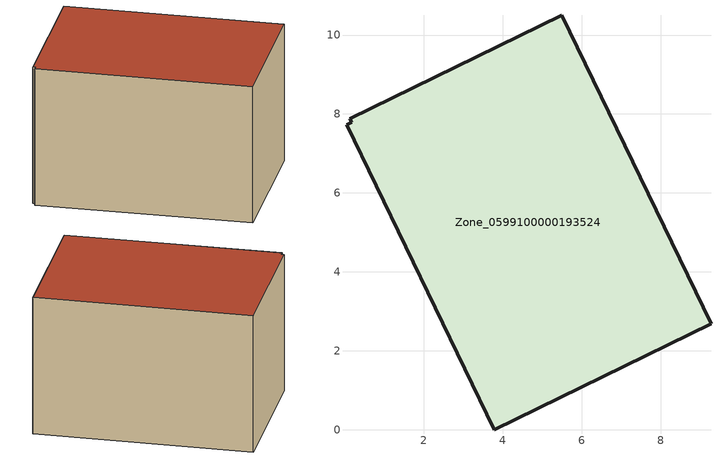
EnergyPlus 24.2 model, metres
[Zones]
Zone_0599100000193524
 floor ground (C_G): 0.04,7.73 0.17,7.79 0.13,7.88 5.5,10.5 9.28,2.68 3.79,0 z0
 wall outside (C_F): 9.28,2.68 5.5,10.5 0.13,7.88 0.17,7.79 0.04,7.73 3.79,0 9.28,2.68 z0:5.75
 roof outside (C_R): 0.17,7.79 0.04,7.73 3.79,0 9.28,2.68 5.5,10.5 0.13,7.88 z5.75
[BUILDING]
Pand.0599100000193524: North Axis=0; Terrain=City; Loads Convergence Tolerance Value=0.04; Temperature Convergence Tolerance Value=0.4; Solar Distribution=FullExterior; Maximum Number of Warmup Days=25; Minimum Number of Warmup Days=1
[Site:Location]
Rotterdam.The.Hague.AP_ZH_NLD Design_Conditions: Latitude=51.96; Longitude=4.45; Time Zone=1; Elevation=-4.5
[SITE:GROUNDTEMPERATURE:BUILDINGSURFACE]
18, 18, 18, 18, 18, 18, 18, 18, 18, 18, 18, 18
[MATERIAL] Thermal Absorptance=0.9; Solar Absorptance=0.7; Visible Absorptance=0.7
Name | Roughness | Thickness | Conductivity | Density | Specific Heat
G.TI.1946-1964 | MediumSmooth | 0.15 | 1 | 540 | 1210
F.TI.1946-1964 | Rough | 0.3 | 0.857143 | 1920 | 840
R.TI.1946-1964 | MediumRough | 0.2 | 0.277778 | 1500 | 1000
[CONSTRUCTION]
C_G: G.TI.1946-1964
C_F: F.TI.1946-1964
C_R: R.TI.1946-1964
[ZONE]
Zone_0599100000193524: Type=1; Multiplier=1; Ceiling Height=Autocalculate; Volume=Autocalculate; Floor Area=autocalculate; Part of Total Floor Area=Yes
[ZONEINFILTRATION:DESIGNFLOWRATE]
Infil_Zone_0599100000193524: Zone or ZoneList or Space or SpaceList=Zone_0599100000193524; Schedule=AlwaysOn; Design Flow Rate Calculation Method=Flow/Area; Flow Rate per Floor Area=0.003; Constant Term Coefficient=1; Temperature Term Coefficient=0; Velocity Term Coefficient=0; Velocity Squared Term Coefficient=0
[HVACTEMPLATE:ZONE:IDEALLOADSAIRSYSTEM]
Zone_0599100000193524: Maximum Heating Supply Air Temperature=50; Minimum Cooling Supply Air Temperature=13; Maximum Heating Supply Air Humidity Ratio=0.0156; Minimum Cooling Supply Air Humidity Ratio=0.0077; Heating Limit=NoLimit; Cooling Limit=NoLimit; Dehumidification Control Type=ConstantSensibleHeatRatio; Cooling Sensible Heat Ratio=0.7; Dehumidification Setpoint=60; Humidification Control Type=None; Humidification Setpoint=30; Outdoor Air Method=None; Outdoor Air Flow Rate per Person=0.00944; Outdoor Air Flow Rate per Zone Floor Area=0; Outdoor Air Flow Rate per Zone=0; Demand Controlled Ventilation Type=None; Outdoor Air Economizer Type=NoEconomizer; Heat Recovery Type=None; Sensible Heat Recovery Effectiveness=0.7; Latent Heat Recovery Effectiveness=0.65
[ZONECONTROL:THERMOSTAT]
ThermostatControl_Zone_0599100000193524: Zone or ZoneList=Zone_0599100000193524; Control Type Schedule=DualSetpointControlType; Control 1=Thermostat_Zone_0599100000193524; Temperature Difference Between Cutout And Setpoint=0
[THERMOSTATSETPOINT:DUALSETPOINT]
Thermostat_Zone_0599100000193524: Heating Setpoint Temperature Schedule=HeatingSetpoint_Zone_0599100000193524; Cooling Setpoint Temperature Schedule=CoolingSetpoint_Zone_0599100000193524
[SCHEDULE:COMPACT]
HeatingSetpoint_Zone_0599100000193524: Through: 12/31, For: AllDays, Until: 24:00, 21
CoolingSetpoint_Zone_0599100000193524: Through: 12/31, For: AllDays, Until: 24:00, 24
DualSetpointControlType: Through: 12/31, For: AllDays, Until: 24:00, 4
AlwaysOn: Through: 12/31, For: AllDays, Until: 24:00, 1
